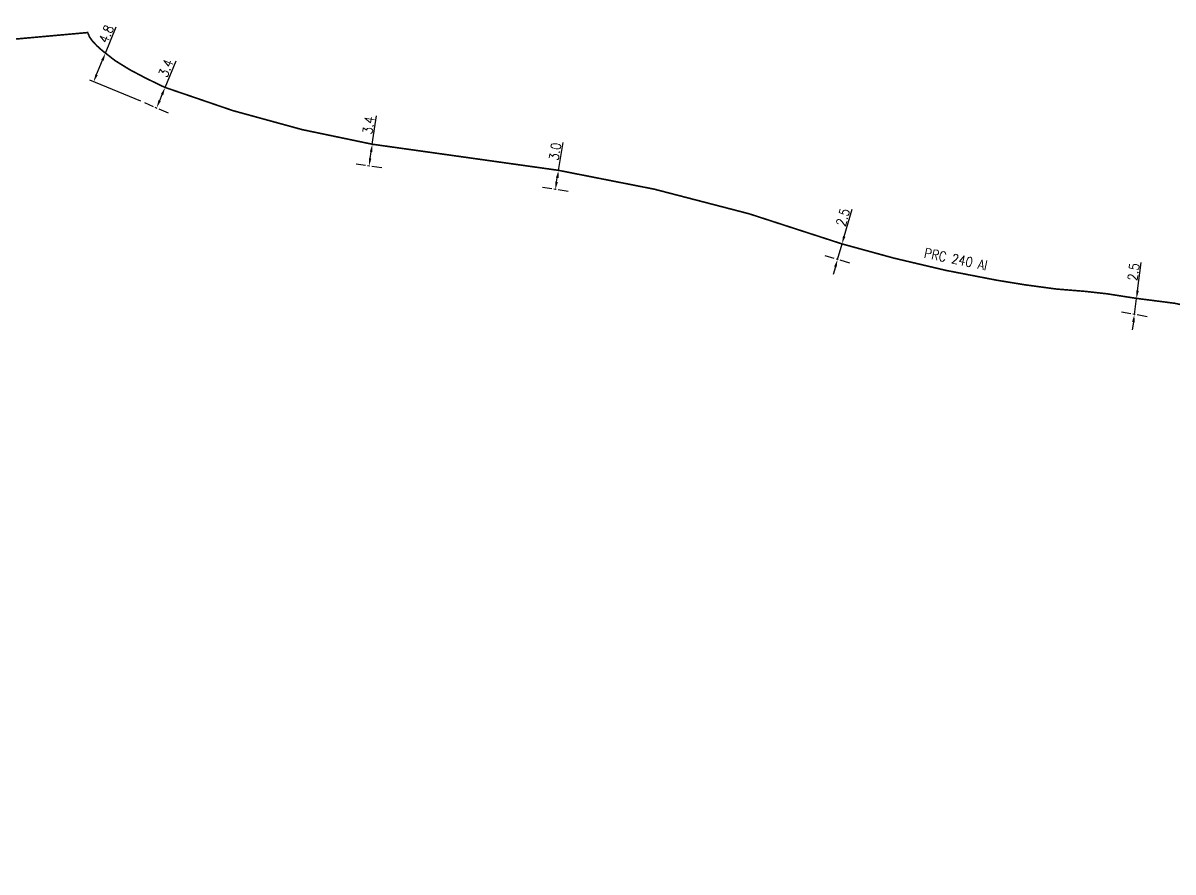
# Model space of a CAD drawing. Header units: millimetres. Extents: x 169999 to 171001, y 147000 to 147892.
# Drawn here: x 170321.4 to 170498.9, y 147313.7 to 147444.7 of the extents above; entities that cross this region are included whole.
import ezdxf

# ---------------------------------------------------------------- set-up
doc = ezdxf.new("R2010")
doc.units = ezdxf.units.MM
doc.header["$PDMODE"] = 34
doc.linetypes.add('CENTER', pattern=[50.8, 31.75, -6.35, 6.35, -6.35])
doc.layers.get('DEFPOINTS').update_dxf_attribs({"linetype": 'CONTINUOUS'})
doc.layers.add('M_120', color=5, linetype='M_ST_13')
doc.styles.get("Standard").update_dxf_attribs({"font": 'romans.shx', "width": 0.85})
doc.linetypes.add('M_ST_13', pattern='A,5,-0.3,["oo",Standard,S=1.5,R=0,X=0,Y=-0.5],-3', length=8.3)
doc.dimstyles.get("Standard").update_dxf_attribs({"dimtxt": 1.5, "dimasz": 1.2, "dimexe": 0.625, "dimexo": 0.625, "dimgap": 0.25, "dimtad": 1, "dimdec": 1, "dimzin": 0, "dimdsep": 46, "dimtxsty": 'Standard', "dimcen": -0.5, "dimadec": 0, "dimazin": 0, "dimtfac": 1, "dimtdec": 1, "dimtmove": 0, "dimatfit": 3, "dimfxl": 1, "dimtolj": 1, "dimtzin": 0, "dimarcsym": 0})

# ---------------------------------------------------------------- blocks, each defined once
blk = doc.blocks.new('*D30')
at = {"layer": 'DEFPOINTS', "color": 0, "linetype": 'Continuous'}
for p in [(170493.3, 147402.23), (170492.97, 147399.75), (170492.97, 147399.75)]:
    blk.add_point(p, dxfattribs=at)
at = {"layer": 'M_120', "color": 0, "linetype": 'Continuous', "lineweight": -2}
for p, q in [((170493.46, 147403.42), (170494.04, 147407.75)), ((170492.97, 147399.75), (170493.3, 147402.23)), ((170492.81, 147398.56), (170492.65, 147397.37))]:
    blk.add_line(p, q, dxfattribs=at)
at = {"layer": 'M_120', "color": 0, "linetype": 'Continuous'}
for points in [[(170493.26, 147403.45), (170493.66, 147403.39), (170493.3, 147402.23)], [(170492.61, 147398.59), (170493.01, 147398.54), (170492.97, 147399.75)]]:
    blk.add_solid(points, dxfattribs=at)
at = {"layer": 'M_120', "color": 0, "linetype": 'Continuous', "insert": (170492.84, 147406.31), "char_height": 1.5, "attachment_point": 5, "rotation": 82.3933}
blk.add_mtext('\\A1;2.5', dxfattribs=at)
blk = doc.blocks.new('*D31')
at = {"layer": 'DEFPOINTS', "color": 0, "linetype": 'Continuous'}
for p in [(170447.84, 147410.64), (170447.15, 147408.24), (170447.15, 147408.24)]:
    blk.add_point(p, dxfattribs=at)
at = {"layer": 'M_120', "color": 0, "linetype": 'Continuous', "lineweight": -2}
for p, q in [((170448.17, 147411.8), (170449.38, 147416)), ((170447.15, 147408.24), (170447.84, 147410.64)), ((170446.81, 147407.09), (170446.48, 147405.94))]:
    blk.add_line(p, q, dxfattribs=at)
at = {"layer": 'M_120', "color": 0, "linetype": 'Continuous'}
for points in [[(170447.98, 147411.85), (170448.36, 147411.74), (170447.84, 147410.64)], [(170446.62, 147407.14), (170447.01, 147407.03), (170447.15, 147408.24)]]:
    blk.add_solid(points, dxfattribs=at)
at = {"layer": 'M_120', "color": 0, "linetype": 'Continuous', "insert": (170447.98, 147414.75), "char_height": 1.5, "attachment_point": 5, "rotation": 73.9036}
blk.add_mtext('\\A1;2.5', dxfattribs=at)
blk = doc.blocks.new('*D32')
at = {"layer": 'DEFPOINTS', "color": 0, "linetype": 'Continuous'}
for p in [(170404.07, 147422), (170403.6, 147419.04), (170403.6, 147419.04)]:
    blk.add_point(p, dxfattribs=at)
at = {"layer": 'M_120', "color": 0, "linetype": 'Continuous', "lineweight": -2}
for p, q in [((170404.07, 147422), (170404.77, 147426.32)), ((170403.79, 147420.23), (170403.88, 147420.82))]:
    blk.add_line(p, q, dxfattribs=at)
at = {"layer": 'M_120', "color": 0, "linetype": 'Continuous'}
for points in [[(170403.68, 147420.85), (170404.08, 147420.79), (170404.07, 147422)], [(170403.59, 147420.26), (170403.98, 147420.19), (170403.6, 147419.04)]]:
    blk.add_solid(points, dxfattribs=at)
at = {"layer": 'M_120', "color": 0, "linetype": 'Continuous', "insert": (170403.53, 147424.91), "char_height": 1.5, "attachment_point": 5, "rotation": 80.8665}
blk.add_mtext('\\A1;3.0', dxfattribs=at)
blk = doc.blocks.new('*D33')
at = {"layer": 'DEFPOINTS', "color": 0, "linetype": 'Continuous'}
for p in [(170375.33, 147426.03), (170374.83, 147422.66), (170374.83, 147422.66)]:
    blk.add_point(p, dxfattribs=at)
at = {"layer": 'M_120', "color": 0, "linetype": 'Continuous', "lineweight": -2}
for p, q in [((170375.33, 147426.03), (170375.99, 147430.41)), ((170375, 147423.85), (170375.15, 147424.84))]:
    blk.add_line(p, q, dxfattribs=at)
at = {"layer": 'M_120', "color": 0, "linetype": 'Continuous'}
for points in [[(170374.95, 147424.87), (170375.35, 147424.81), (170375.33, 147426.03)], [(170374.81, 147423.88), (170375.2, 147423.82), (170374.83, 147422.66)]]:
    blk.add_solid(points, dxfattribs=at)
at = {"layer": 'M_120', "color": 0, "linetype": 'Continuous', "insert": (170374.76, 147428.96), "char_height": 1.5, "attachment_point": 5, "rotation": 81.4801}
blk.add_mtext('\\A1;3.4', dxfattribs=at)
blk = doc.blocks.new('*D34')
at = {"layer": 'DEFPOINTS', "color": 0, "linetype": 'Continuous'}
for p in [(170343.34, 147434.8), (170342.05, 147431.66), (170342.05, 147431.66)]:
    blk.add_point(p, dxfattribs=at)
at = {"layer": 'M_120', "color": 0, "linetype": 'Continuous', "lineweight": -2}
for p, q in [((170343.34, 147434.8), (170345.03, 147438.9)), ((170342.51, 147432.77), (170342.89, 147433.69))]:
    blk.add_line(p, q, dxfattribs=at)
at = {"layer": 'M_120', "color": 0, "linetype": 'Continuous'}
for points in [[(170342.7, 147433.77), (170343.07, 147433.61), (170343.34, 147434.8)], [(170342.32, 147432.84), (170342.69, 147432.69), (170342.05, 147431.66)]]:
    blk.add_solid(points, dxfattribs=at)
at = {"layer": 'M_120', "color": 0, "linetype": 'Continuous', "insert": (170343.49, 147437.78), "char_height": 1.5, "attachment_point": 5, "rotation": 67.6244}
blk.add_mtext('\\A1;3.4', dxfattribs=at)
blk = doc.blocks.new('*D35')
at = {"layer": 'DEFPOINTS', "color": 0, "linetype": 'Continuous'}
for p in [(170334.14, 147440.1), (170332.31, 147435.66), (170340.2, 147432.42)]:
    blk.add_point(p, dxfattribs=at)
at = {"layer": 'M_120', "color": 0, "linetype": 'Continuous', "lineweight": -2}
for p, q in [((170334.14, 147440.1), (170335.8, 147444.14)), ((170332.77, 147436.77), (170333.68, 147438.99)), ((170339.62, 147432.66), (170331.74, 147435.9))]:
    blk.add_line(p, q, dxfattribs=at)
at = {"layer": 'M_120', "color": 0, "linetype": 'Continuous'}
for points in [[(170333.5, 147439.07), (170333.87, 147438.92), (170334.14, 147440.1)], [(170332.59, 147436.85), (170332.96, 147436.7), (170332.31, 147435.66)]]:
    blk.add_solid(points, dxfattribs=at)
at = {"layer": 'M_120', "color": 0, "linetype": 'Continuous', "insert": (170334.28, 147443.06), "char_height": 1.5, "attachment_point": 5, "rotation": 67.6244}
blk.add_mtext('\\A1;4.8', dxfattribs=at)

msp = doc.modelspace()

# ---------------------------------------------------------------- linework, layer by layer
at = {"layer": 'M_120', "const_width": 0.25, "flags": 128}
msp.add_lwpolyline([(170572.18, 147313.8), (170572.18, 147313.8), (170570.02, 147316.11), (170573, 147318.97), (170582.27, 147328.44), (170566.14, 147350.05, 0.054345), (170545.36, 147374.51, 0.091444), (170510.62, 147398.57, 0.060732), (170493.3, 147402.23), (170491.42, 147402.52), (170488.67, 147402.95), (170485.41, 147403.31), (170480.86, 147403.68), (170476.05, 147404.33), (170471.7, 147405.04), (170463.85, 147406.56), (170455.87, 147408.44), (170447.84, 147410.64, 0.044733), (170404.07, 147422), (170404.07, 147422), (170404.07, 147422), (170375.33, 147426.03), (170375.33, 147426.03, -0.046498), (170343.34, 147434.8), (170342.64, 147435.12), (170340.22, 147436.31), (170337.85, 147437.56), (170335.61, 147438.95), (170333.53, 147440.58), (170332.83, 147441.22), (170332.19, 147441.88), (170331.7, 147442.56), (170331.39, 147443.27), (170310.39, 147441.38), (170302.64, 147439.3), (170288.18, 147433.82, 0.048884), (170227.36, 147403.41, 0.00394), (170211.7, 147392.67), (170207.56, 147398.48)], format="xyb", dxfattribs=at)
at = {"layer": 'M_120', "color": 7, "linetype": 'CENTER', "ltscale": 0.05, "flags": 128}
for points in [[(170343.88, 147430.84), (170342.03, 147431.61), (170340.2, 147432.42)], [(170376.81, 147422.38), (170374.83, 147422.66), (170372.85, 147422.97)], [(170405.57, 147418.71), (170403.6, 147419.04), (170401.62, 147419.35)], [(170449.06, 147407.67), (170447.15, 147408.24), (170445.23, 147408.82)], [(170494.94, 147399.38), (170492.97, 147399.75), (170491, 147400.1)]]:
    msp.add_lwpolyline(points, dxfattribs=at)

# ---------------------------------------------------------------- texts
at = {"layer": 'M_120', "linetype": 'Continuous', "width": 0.85}
msp.add_text('PRC 240 Al', height=1.5, rotation=348.2489, dxfattribs=at).set_placement((170460.41, 147408.56))

# ---------------------------------------------------------------- dimensions: what is measured, and where the dimension line sits
at = {"layer": 'M_120', "linetype": 'Continuous'}
for base, p1, p2, angle, picture, middle in [((170332.31, 147435.66), (170334.14, 147440.1), (170340.2, 147432.42), 67.6244, '*D35', (170335.2, 147442.68)), ((170342.05, 147431.66), (170343.34, 147434.8), (170342.05, 147431.66), 67.6244, '*D34', (170344.42, 147437.4)), ((170374.83, 147422.66), (170375.33, 147426.03), (170374.83, 147422.66), 81.4801, '*D33', (170375.75, 147428.81)), ((170403.6, 147419.04), (170404.07, 147422), (170403.6, 147419.04), 80.8665, '*D32', (170404.51, 147424.75)), ((170447.15, 147408.24), (170447.84, 147410.64), (170447.15, 147408.24), 73.9036, '*D31', (170448.94, 147414.47)), ((170492.97, 147399.75), (170493.3, 147402.23), (170492.97, 147399.75), 82.3933, '*D30', (170493.83, 147406.18))]:
    dim = msp.add_linear_dim(base=base, p1=p1, p2=p2, angle=angle, dimstyle='Standard', dxfattribs=at)
    dim.commit()
    dim.dimension.update_dxf_attribs({"geometry": picture, "text_midpoint": middle, "dimtype": 160})

doc.saveas('drawing.dxf')
